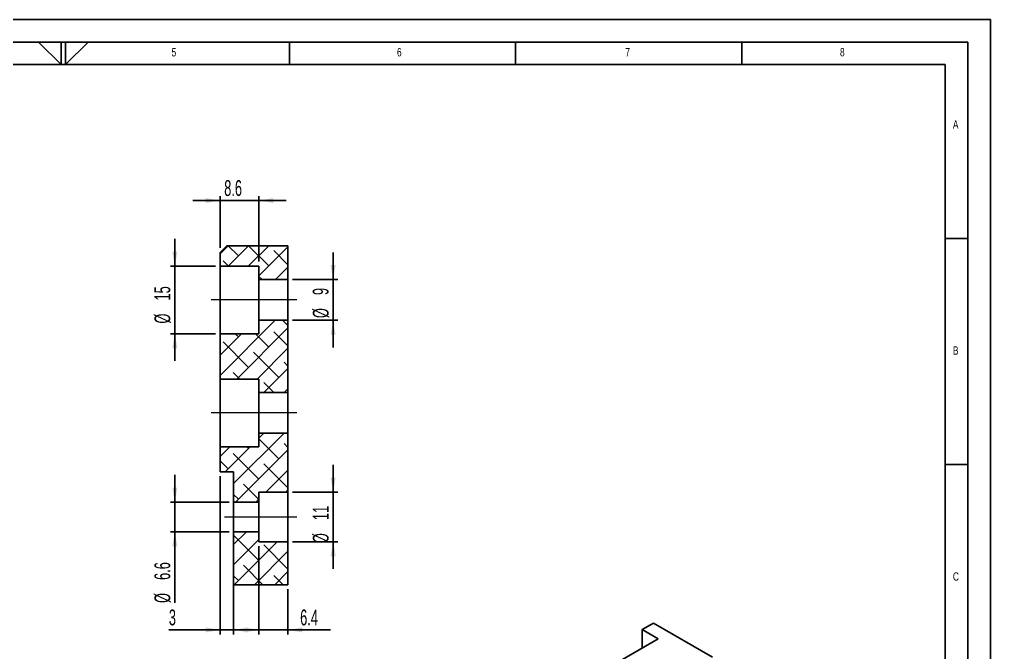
# Paper-space layout 'Sheet2' of a CAD drawing. Header units: millimetres. Extents: x 0 to 420, y 0 to 297.
# Drawn here: x 205.3 to 420, y 156.9 to 297 of the extents above; entities that cross this region are included whole.
import ezdxf

# ---------------------------------------------------------------- set-up
doc = ezdxf.new("R2010")
doc.units = ezdxf.units.MM
doc.linetypes.add('CENTERX2', pattern=[20.32, 12.7, -2.54, 2.54, -2.54])
doc.layers.add('FORMAT', color=7, linetype='Continuous')
doc.layers.add('SLD-0', color=7, linetype='Continuous')
doc.styles.add('SLDTEXTSTYLE0', font='TXT', dxfattribs={"width": 0.75})
doc.styles.add('SLDTEXTSTYLE1', font='TXT', dxfattribs={"width": 0.605})
doc.dimstyles.new('SLDDIMSTYLE1', dxfattribs={"dimtxt": 3.5, "dimasz": 3.2, "dimexe": 0, "dimexo": 0.0625, "dimgap": 0.875, "dimtad": 1, "dimdec": 1, "dimrnd": 1e-09, "dimzin": 12, "dimdsep": 46, "dimtxsty": 'SLDTEXTSTYLE1', "dimsah": 1, "dimcen": 0.09, "dimadec": 0, "dimazin": 3, "dimtfac": 1, "dimtdec": 1, "dimtmove": 0, "dimatfit": 0, "dimfxl": 0, "dimfrac": 2, "dimtolj": 1, "dimtzin": 12, "dimarcsym": 0})

# ---------------------------------------------------------------- blocks, each defined once
blk = doc.blocks.new('_D_12')
at = {"layer": 'SLD-0'}
for p, q in [((249.66, 246.43), (249.66, 257.93)), ((258.26, 243.43), (258.26, 257.93)), ((249.66, 256.93), (243.66, 256.93)), ((249.66, 256.93), (258.26, 256.93)), ((258.26, 256.93), (264.26, 256.93))]:
    blk.add_line(p, q, dxfattribs=at)
for points in [[(249.66, 256.93), (246.46, 257.48), (246.46, 256.38)], [(258.26, 256.93), (261.46, 256.38), (261.46, 257.48)]]:
    blk.add_solid(points, dxfattribs=at)
at = {"layer": 'SLD-0', "insert": (250.57, 261.44), "char_height": 3.5, "attachment_point": 1, "style": 'SLDTEXTSTYLE1'}
blk.add_mtext('8.6', dxfattribs=at)
blk = doc.blocks.new('_D_13')
at = {"layer": 'SLD-0'}
for p, q in [((274.66, 239.43), (274.66, 245.43)), ((265.66, 239.43), (275.66, 239.43)), ((274.66, 239.43), (274.66, 230.43)), ((265.66, 230.43), (275.66, 230.43)), ((274.66, 230.43), (274.66, 224.43))]:
    blk.add_line(p, q, dxfattribs=at)
for points in [[(274.66, 239.43), (275.21, 242.63), (274.11, 242.63)], [(274.66, 230.43), (274.11, 227.23), (275.21, 227.23)]]:
    blk.add_solid(points, dxfattribs=at)
at = {"layer": 'SLD-0', "char_height": 3.5, "attachment_point": 1, "rotation": 90, "style": 'SLDTEXTSTYLE1'}
for s, insert in [('9', (270.14, 236.02)), ('%%c', (270.15, 230.92))]:
    blk.add_mtext(s, dxfattribs=dict(at, insert=insert))
blk = doc.blocks.new('_D_14')
at = {"layer": 'SLD-0'}
for p, q in [((239.66, 242.43), (239.66, 248.43)), ((248.66, 242.43), (238.66, 242.43)), ((239.66, 227.43), (239.66, 242.43)), ((248.66, 227.43), (238.66, 227.43)), ((239.66, 227.43), (239.66, 221.43))]:
    blk.add_line(p, q, dxfattribs=at)
for points in [[(239.66, 242.43), (240.21, 245.63), (239.11, 245.63)], [(239.66, 227.43), (239.11, 224.23), (240.21, 224.23)]]:
    blk.add_solid(points, dxfattribs=at)
at = {"layer": 'SLD-0', "char_height": 3.5, "attachment_point": 1, "rotation": 90, "style": 'SLDTEXTSTYLE1'}
for s, insert in [('15', (235.14, 234.81)), ('%%c', (235.15, 229.71))]:
    blk.add_mtext(s, dxfattribs=dict(at, insert=insert))
blk = doc.blocks.new('_D_15')
at = {"layer": 'SLD-0'}
for p, q in [((274.66, 192.43), (274.66, 198.43)), ((265.66, 192.43), (275.66, 192.43)), ((274.66, 181.43), (274.66, 192.43)), ((265.66, 181.43), (275.66, 181.43)), ((274.66, 181.43), (274.66, 175.43))]:
    blk.add_line(p, q, dxfattribs=at)
for points in [[(274.66, 192.43), (275.21, 195.63), (274.11, 195.63)], [(274.66, 181.43), (274.11, 178.23), (275.21, 178.23)]]:
    blk.add_solid(points, dxfattribs=at)
at = {"layer": 'SLD-0', "char_height": 3.5, "attachment_point": 1, "rotation": 90, "style": 'SLDTEXTSTYLE1'}
for s, insert in [('11', (270.14, 186.23)), ('%%c', (270.15, 181.13))]:
    blk.add_mtext(s, dxfattribs=dict(at, insert=insert))
blk = doc.blocks.new('_D_16')
at = {"layer": 'SLD-0'}
for p, q in [((239.66, 190.23), (239.66, 196.23)), ((251.66, 190.23), (238.66, 190.23)), ((239.66, 183.63), (239.66, 190.23)), ((251.66, 183.63), (238.66, 183.63)), ((239.66, 183.63), (239.66, 167.89))]:
    blk.add_line(p, q, dxfattribs=at)
for points in [[(239.66, 190.23), (240.21, 193.43), (239.11, 193.43)], [(239.66, 183.63), (239.11, 180.43), (240.21, 180.43)]]:
    blk.add_solid(points, dxfattribs=at)
at = {"layer": 'SLD-0', "char_height": 3.5, "attachment_point": 1, "rotation": 90, "style": 'SLDTEXTSTYLE1'}
for s, insert in [('6.6', (235.14, 172.99)), ('%%c', (235.15, 167.89))]:
    blk.add_mtext(s, dxfattribs=dict(at, insert=insert))
blk = doc.blocks.new('_D_17')
at = {"layer": 'SLD-0'}
for p, q in [((249.66, 195.93), (249.66, 160.93)), ((252.66, 189.23), (252.66, 160.93)), ((249.66, 161.93), (238.33, 161.93)), ((249.66, 161.93), (252.66, 161.93)), ((252.66, 161.93), (258.66, 161.93))]:
    blk.add_line(p, q, dxfattribs=at)
for points in [[(249.66, 161.93), (246.46, 162.48), (246.46, 161.38)], [(252.66, 161.93), (255.86, 161.38), (255.86, 162.48)]]:
    blk.add_solid(points, dxfattribs=at)
at = {"layer": 'SLD-0', "insert": (238.33, 166.44), "char_height": 3.5, "attachment_point": 1, "style": 'SLDTEXTSTYLE1'}
blk.add_mtext('3', dxfattribs=at)
blk = doc.blocks.new('_D_18')
at = {"layer": 'SLD-0'}
for p, q in [((258.26, 180.43), (258.26, 160.93)), ((264.66, 170.93), (264.66, 160.93)), ((258.26, 161.93), (252.26, 161.93)), ((264.66, 161.93), (258.26, 161.93)), ((264.66, 161.93), (274.04, 161.93))]:
    blk.add_line(p, q, dxfattribs=at)
for points in [[(258.26, 161.93), (255.06, 162.48), (255.06, 161.38)], [(264.66, 161.93), (267.86, 161.38), (267.86, 162.48)]]:
    blk.add_solid(points, dxfattribs=at)
at = {"layer": 'SLD-0', "insert": (267.36, 166.44), "char_height": 3.5, "attachment_point": 1, "style": 'SLDTEXTSTYLE1'}
blk.add_mtext('6.4', dxfattribs=at)

psp = doc.layouts.new('Sheet2')

# ---------------------------------------------------------------- hatches: boundary and pattern name
at = {"linetype": 'Continuous', "lineweight": 18}
h = psp.add_hatch(dxfattribs=at)
h.set_pattern_fill('ANSI38', angle=3e-322, style=0)
h.paths.add_polyline_path([(258.26, 242.43), (258.26, 239.43), (264.66, 239.43), (264.66, 246.93), (251.16, 246.93), (249.66, 245.43), (249.66, 242.43)], flags=0)
h = psp.add_hatch(dxfattribs=at)
h.set_pattern_fill('ANSI38', angle=3e-322, style=0)
h.paths.add_polyline_path([(258.26, 217.43), (258.26, 214.43), (264.66, 214.43), (264.66, 230.43), (258.26, 230.43), (258.26, 227.43), (249.66, 227.43), (249.66, 217.43)], flags=0)
h = psp.add_hatch(dxfattribs=at)
h.set_pattern_fill('ANSI38', angle=3e-322, style=0)
h.paths.add_polyline_path([(249.66, 202.43), (249.66, 196.93), (252.66, 196.93), (252.66, 190.23), (258.26, 190.23), (258.26, 192.43), (264.66, 192.43), (264.66, 205.43), (258.26, 205.43), (258.26, 202.43)], flags=0)
h = psp.add_hatch(dxfattribs=at)
h.set_pattern_fill('ANSI38', angle=3e-322, style=0)
h.paths.add_polyline_path([(264.66, 181.43), (258.26, 181.43), (258.26, 183.63), (252.66, 183.63), (252.66, 171.93), (264.66, 171.93)], flags=0)

# ---------------------------------------------------------------- linework, layer by layer
at = {"color": 7, "linetype": 'Continuous', "lineweight": 25}
for p, q in [((249.66, 245.43), (251.16, 246.93)), ((264.66, 246.93), (251.16, 246.93)), ((264.66, 239.43), (264.66, 246.93)), ((249.66, 245.43), (249.66, 242.43)), ((249.66, 242.43), (258.26, 242.43)), ((249.66, 242.43), (249.66, 227.43)), ((258.26, 242.43), (258.26, 239.43)), ((258.26, 239.43), (264.66, 239.43)), ((258.26, 239.43), (258.26, 230.43)), ((264.66, 239.43), (264.66, 230.43)), ((258.26, 230.43), (258.26, 227.43)), ((264.66, 230.43), (258.26, 230.43)), ((264.66, 214.43), (264.66, 230.43)), ((258.26, 227.43), (249.66, 227.43)), ((249.66, 227.43), (249.66, 217.43)), ((249.66, 217.43), (258.26, 217.43)), ((249.66, 217.43), (249.66, 202.43)), ((258.26, 217.43), (258.26, 214.43)), ((258.26, 214.43), (264.66, 214.43)), ((258.26, 214.43), (258.26, 205.43)), ((264.66, 214.43), (264.66, 205.43)), ((258.26, 205.43), (258.26, 202.43)), ((264.66, 205.43), (258.26, 205.43)), ((264.66, 192.43), (264.66, 205.43)), ((258.26, 202.43), (249.66, 202.43)), ((249.66, 202.43), (249.66, 196.93)), ((249.66, 196.93), (252.66, 196.93)), ((252.66, 190.23), (252.66, 196.93)), ((258.26, 192.43), (264.66, 192.43)), ((258.26, 190.23), (258.26, 192.43)), ((264.66, 181.43), (264.66, 192.43)), ((252.66, 190.23), (258.26, 190.23)), ((252.66, 183.63), (252.66, 190.23)), ((258.26, 183.63), (258.26, 190.23)), ((252.66, 171.93), (252.66, 183.63)), ((258.26, 183.63), (252.66, 183.63)), ((258.26, 181.43), (258.26, 183.63)), ((264.66, 181.43), (258.26, 181.43)), ((264.66, 171.93), (264.66, 181.43)), ((264.66, 171.93), (252.66, 171.93)), ((342.99, 162.02), (345.47, 163.45)), ((358.55, 155.89), (345.47, 163.45)), ((342.99, 162.02), (346.53, 159.98)), ((342.99, 157.93), (342.99, 162.02)), ((312.24, 140.18), (346.53, 159.98))]:
    psp.add_line(p, q, dxfattribs=at)
at = {"layer": 'FORMAT'}
for p, q in [((415, 248.5), (410, 248.5)), ((410, 198.5), (415, 198.5))]:
    psp.add_line(p, q, dxfattribs=at)
at = {"layer": 'SLD-0'}
for p, q in [((0, 297), (420, 297)), ((420, 0), (420, 297)), ((15, 292), (415, 292)), ((209.49, 292), (214.5, 287)), ((214.5, 287), (214.5, 292)), ((215.5, 287), (215.5, 292)), ((265, 292), (265, 287)), ((315, 292), (315, 287)), ((365, 292), (365, 287)), ((415, 5), (415, 292)), ((20, 287), (410, 287)), ((410, 10), (410, 287))]:
    psp.add_line(p, q, dxfattribs=at)
at = {"layer": 'SLD-0', "color": 7, "linetype": 'Continuous', "lineweight": 18}
psp.add_line((220.51, 292), (215.5, 287), dxfattribs=at)
at = {"layer": 'SLD-0', "linetype": 'CENTERX2', "lineweight": 18}
for p, q in [((258.26, 234.93), (247.66, 234.93)), ((266.66, 234.93), (258.26, 234.93)), ((258.26, 209.93), (247.66, 209.93)), ((266.66, 209.93), (258.26, 209.93)), ((250.66, 186.93), (258.26, 186.93)), ((258.26, 186.93), (266.66, 186.93))]:
    psp.add_line(p, q, dxfattribs=at)

# ---------------------------------------------------------------- texts
at = {"layer": 'FORMAT', "char_height": 1.85, "attachment_point": 1, "style": 'SLDTEXTSTYLE0'}
for s, insert in [('5', (238.93, 290.67)), ('6', (288.77, 290.67)), ('7', (339.25, 290.67)), ('8', (386.71, 290.67)), ('A', (411.67, 274.67)), ('B', (411.67, 224.67)), ('C', (411.67, 174.67))]:
    psp.add_mtext(s, dxfattribs=dict(at, insert=insert))

# ---------------------------------------------------------------- dimensions: what is measured, and where the dimension line sits
at = {"layer": 'SLD-0'}
for base, p1, p2, picture, middle in [((258.26, 256.93), (249.66, 245.43), (258.26, 242.43), '_D_12', (253.91, 256.93)), ((252.66, 161.93), (249.66, 196.93), (252.66, 190.23), '_D_17', (239.66, 161.93)), ((258.26, 161.93), (264.66, 171.93), (258.26, 181.43), '_D_18', (270.7, 161.93))]:
    dim = psp.add_linear_dim(base=base, p1=p1, p2=p2, dimstyle='SLDDIMSTYLE1', dxfattribs=at)
    dim.commit()
    dim.dimension.update_dxf_attribs({"geometry": picture, "text_midpoint": middle, "dimtype": 160})
for base, p1, p2, picture, middle in [((239.66, 242.43), (249.66, 227.43), (249.66, 242.43), '_D_14', (239.66, 234.93)), ((274.66, 230.43), (264.66, 239.43), (264.66, 230.43), '_D_13', (274.66, 234.81)), ((274.66, 192.43), (264.66, 181.43), (264.66, 192.43), '_D_15', (274.66, 186.35)), ((239.66, 190.23), (252.66, 183.63), (252.66, 190.23), '_D_16', (239.66, 173.78))]:
    dim = psp.add_linear_dim(base=base, p1=p1, p2=p2, angle=90, text='%%c<>', dimstyle='SLDDIMSTYLE1', dxfattribs=at)
    dim.commit()
    dim.dimension.update_dxf_attribs({"geometry": picture, "text_midpoint": middle, "dimtype": 160})

doc.saveas('drawing.dxf')
